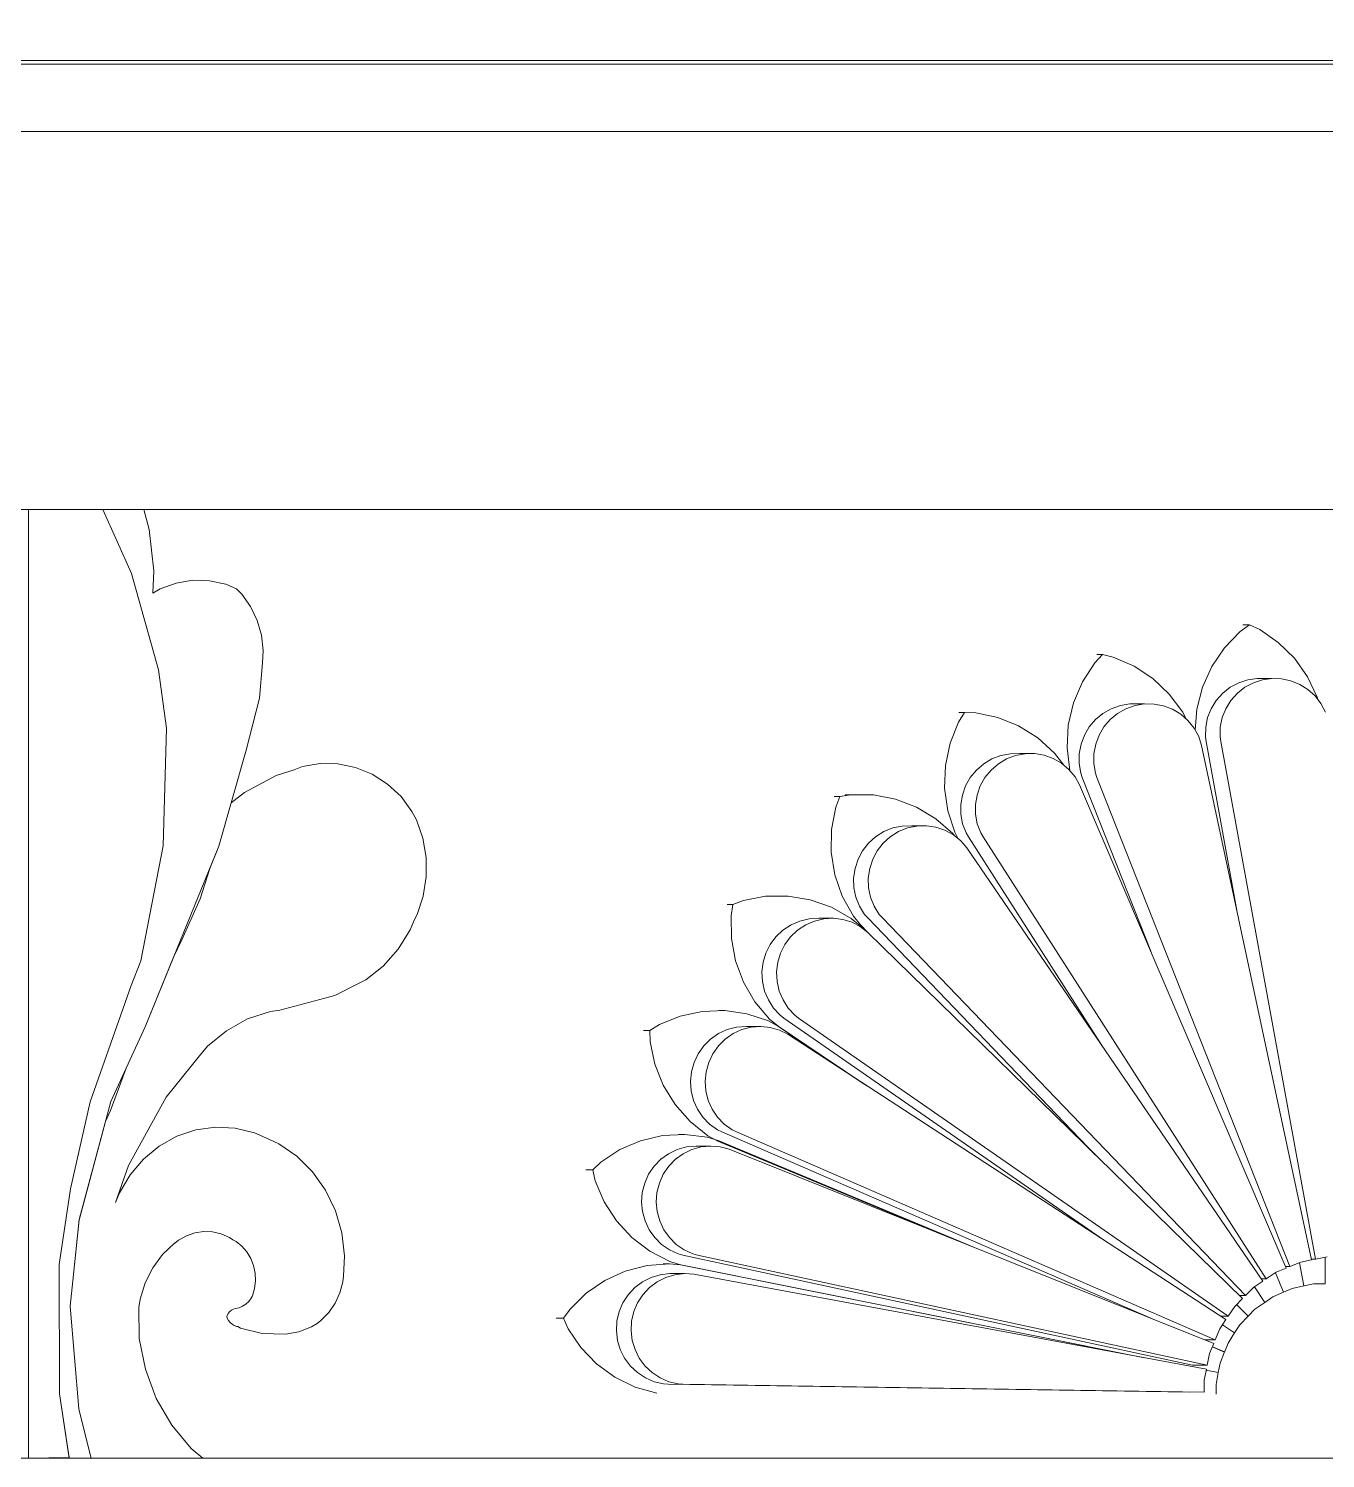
# Model space of a CAD drawing. Header units: millimetres. Extents: x 1177761 to 1329492, y 746793 to 827002.
# Drawn here: x 1194216 to 1194722, y 815005 to 815562 of the extents above; entities that cross this region are included whole.
import ezdxf

# ---------------------------------------------------------------- set-up
doc = ezdxf.new("R2010")
doc.units = ezdxf.units.MM
doc.layers.add('wall', color=5, linetype='Continuous', lineweight=30)

msp = doc.modelspace()

# ---------------------------------------------------------------- hatches: boundary and pattern name
at = {"layer": 'wall', "lineweight": 20, "ltscale": 2}
h = msp.add_hatch(dxfattribs=at)
h.set_pattern_fill('AR18', color=251, scale=20, style=0)
h.set_pattern_definition([(0, (-270908.16, 1431884.34), (100, 64), [192.5, -7.5]), (0, (-271008.16, 1431891.84), (100, 64), [192.5, -7.5]), (90, (-270908.16, 1431884.34), (-100, 64), [-71.5, 56.5]), (90, (-270915.66, 1431884.34), (-100, 64), [-71.5, 56.5])])
h.paths.add_polyline_path([(1192376.57, 815974.83), (1192362.97, 815974.83), (1192257.33, 815974.83), (1192159.73, 815974.83), (1192070.58, 815974.83), (1191990.25, 815974.83), (1191575.96, 815974.83), (1191575.96, 815874.83), (1191438.46, 815874.83), (1191438.46, 815824.83), (1191475.96, 815824.83), (1191475.96, 815574.83), (1191438.46, 815574.83), (1191438.46, 815524.83), (1191575.96, 815524.83), (1191575.96, 815239.83), (1191438.68, 815239.83), (1191438.68, 815199.85), (1192376.57, 815199.85)])
edge = h.paths.add_edge_path(flags=16)
edge.add_arc((1194215.61, 818089.03), 1839.04, 167.89044, 180, ccw=False)
edge.add_line((1192417.49, 818474.83), (1192309.71, 818474.83))
edge.add_line((1192309.71, 818474.83), (1192204.18, 818474.83))
edge.add_line((1192204.18, 818474.83), (1192106.75, 818474.83))
edge.add_line((1192106.75, 818474.83), (1192017.82, 818474.83))
edge.add_line((1192017.82, 818474.83), (1191937.73, 818474.83))
edge.add_line((1191937.73, 818474.83), (1191866.83, 818474.83))
edge.add_line((1191866.83, 818474.83), (1191805.38, 818474.83))
edge.add_line((1191805.38, 818474.83), (1191753.64, 818474.83))
edge.add_line((1191753.64, 818474.83), (1191711.81, 818474.83))
edge.add_line((1191711.81, 818474.83), (1191703.85, 818474.83))
edge.add_line((1191703.85, 818474.83), (1191325.96, 818474.83))
edge.add_line((1191325.96, 818474.83), (1191325.96, 818424.83))
edge.add_line((1191325.96, 818424.83), (1191575.96, 818424.83))
edge.add_line((1191575.96, 818424.83), (1191575.96, 818274.83))
edge.add_line((1191575.96, 818274.83), (1191438.46, 818274.83))
edge.add_line((1191438.46, 818274.83), (1191438.46, 818224.83))
edge.add_line((1191438.46, 818224.83), (1191475.96, 818224.83))
edge.add_line((1191475.96, 818224.83), (1191475.96, 817974.83))
edge.add_line((1191475.96, 817974.83), (1191438.46, 817974.83))
edge.add_line((1191438.46, 817974.83), (1191438.46, 817924.83))
edge.add_line((1191438.46, 817924.83), (1191575.96, 817924.83))
edge.add_line((1191575.96, 817924.83), (1191575.96, 817674.83))
edge.add_line((1191575.96, 817674.83), (1191438.46, 817674.83))
edge.add_line((1191438.46, 817674.83), (1191438.46, 817624.83))
edge.add_line((1191438.46, 817624.83), (1191475.96, 817624.83))
edge.add_line((1191475.96, 817624.83), (1191475.96, 817374.83))
edge.add_line((1191475.96, 817374.83), (1191438.46, 817374.83))
edge.add_line((1191438.46, 817374.83), (1191438.46, 817324.83))
edge.add_line((1191438.46, 817324.83), (1191575.96, 817324.83))
edge.add_line((1191575.96, 817324.83), (1191575.96, 817074.83))
edge.add_line((1191575.96, 817074.83), (1191438.46, 817074.83))
edge.add_line((1191438.46, 817074.83), (1191438.46, 817024.83))
edge.add_line((1191438.46, 817024.83), (1191475.96, 817024.83))
edge.add_line((1191475.96, 817024.83), (1191475.96, 816774.83))
edge.add_line((1191475.96, 816774.83), (1191438.46, 816774.83))
edge.add_line((1191438.46, 816774.83), (1191438.46, 816724.83))
edge.add_line((1191438.46, 816724.83), (1191575.96, 816724.83))
edge.add_line((1191575.96, 816724.83), (1191575.96, 816474.83))
edge.add_line((1191575.96, 816474.83), (1191438.46, 816474.83))
edge.add_line((1191438.46, 816474.83), (1191438.46, 816424.83))
edge.add_line((1191438.46, 816424.83), (1191475.96, 816424.83))
edge.add_line((1191475.96, 816424.83), (1191475.96, 816374.83))
edge.add_line((1191475.96, 816374.83), (1191990.25, 816374.83))
edge.add_line((1191990.25, 816374.83), (1192070.58, 816374.83))
edge.add_line((1192070.58, 816374.83), (1192159.73, 816374.83))
edge.add_line((1192159.73, 816374.83), (1192257.33, 816374.83))
edge.add_line((1192257.33, 816374.83), (1192362.97, 816374.83))
edge.add_line((1192362.97, 816374.83), (1192376.57, 816374.83))
edge.add_line((1192376.57, 816374.83), (1192376.57, 818089.03))
h.paths.add_polyline_path([(1196956.16, 815824.83), (1196993.66, 815824.83), (1196993.66, 815874.83), (1196856.16, 815874.83), (1196856.16, 815974.83), (1196530.13, 815974.83), (1196461.36, 815974.83), (1196383.36, 815974.83), (1196296.46, 815974.83), (1196201, 815974.83), (1196097.4, 815974.83), (1196054.65, 815974.83), (1196054.65, 815199.85), (1196500.07, 815199.85), (1196488.05, 815275.86), (1196489.62, 815275.86), (1196856.16, 815446.25), (1196856.16, 815524.83), (1196993.66, 815524.83), (1196993.66, 815574.83), (1196956.16, 815574.83)])
h.paths.add_polyline_path([(1196054.65, 815974.83), (1195986.06, 815974.83), (1195867.45, 815974.83), (1195742.05, 815974.83), (1195610.38, 815974.83), (1195472.99, 815974.83), (1195401.71, 815974.83), (1195378.18, 815974.83), (1195378.18, 816174.83), (1195299.44, 816174.83), (1195299.44, 816124.83), (1195332.95, 816124.83), (1195332.95, 815874.83), (1195299.44, 815874.83), (1195299.44, 815824.83), (1195400.12, 815824.83), (1195400.12, 815574.83), (1195420.39, 815574.83), (1195469.18, 815574.83), (1195517.52, 815574.83), (1195565.39, 815574.83), (1195565.39, 815548.51), (1195550.46, 815548.51), (1195550.46, 815522.2), (1195536.94, 815518.43), (1195524.34, 815507.39), (1195513.48, 815489.77), (1195505.2, 815466.93), (1195499.98, 815440.28), (1195498.2, 815411.67), (1195498.2, 815374.83), (1195221.72, 815374.83), (1195221.72, 815199.85), (1196054.65, 815199.85)])
h.paths.add_polyline_path([(1193032.22, 815824.83), (1193132.9, 815824.83), (1193132.9, 815874.83), (1193099.39, 815874.83), (1193099.39, 816124.83), (1193132.9, 816124.83), (1193132.9, 816174.83), (1193054.21, 816174.83), (1193054.21, 815974.83), (1193030.68, 815974.83), (1192995.69, 815974.83), (1192856.91, 815974.83), (1192723.71, 815974.83), (1192596.64, 815974.83), (1192476.23, 815974.83), (1192376.57, 815974.83), (1192376.57, 815799.83), (1192379.04, 815799.83), (1192379.04, 815574.83), (1192376.57, 815574.83), (1192376.57, 815199.85), (1193210.59, 815199.85), (1193210.59, 815374.83), (1192933.93, 815374.83), (1192933.93, 815411.67), (1192932.15, 815440.28), (1192926.93, 815466.93), (1192918.62, 815489.82), (1192907.8, 815507.39), (1192895.2, 815518.43), (1192881.67, 815522.2), (1192881.69, 815522.2), (1192881.69, 815548.51), (1192866.76, 815548.51), (1192866.76, 815574.83), (1192914.63, 815574.83), (1192962.96, 815574.83), (1193011.75, 815574.83), (1193032.22, 815574.83)])
h.paths.add_polyline_path([(1191666.2, 815974.83), (1192314.31, 815974.83)], flags=16)
h.paths.add_polyline_path([(1191680.32, 818182.31), (1192334, 818182.31), (1192334, 818433.35), (1191680.32, 818433.35)], flags=0)
h.paths.add_polyline_path([(1191665.93, 816615.39), (1192333.38, 816615.39), (1192333.38, 816862.73), (1191665.93, 816862.73)], flags=0)
h.paths.add_polyline_path([(1191476.4, 816374.83), (1193032.22, 816374.83), (1193032.22, 816424.83), (1193132.9, 816424.83), (1193132.9, 816474.83), (1193099.39, 816474.83), (1193099.39, 816724.83), (1193132.9, 816724.83), (1193132.9, 816774.83), (1193032.22, 816774.83), (1193032.22, 817024.83), (1193132.9, 817024.83), (1193132.9, 817074.83), (1193099.39, 817074.83), (1193099.39, 817324.83), (1193132.9, 817324.83), (1193132.9, 817374.83), (1193032.22, 817374.83), (1193032.22, 817624.83), (1193132.9, 817624.83), (1193132.9, 817674.83), (1193099.39, 817674.83), (1193099.39, 817924.83), (1193132.9, 817924.83), (1193132.9, 817974.83), (1193032.22, 817974.83), (1193032.22, 818224.83), (1193132.9, 818224.83), (1193132.9, 818274.83), (1193099.39, 818274.83), (1193099.39, 818424.83), (1193166.56, 818424.83), (1193180.88, 818424.83), (1193180.88, 818449.83), (1193263.34, 818449.83), (1193429.87, 818449.83), (1193600.41, 818449.83), (1193774.09, 818449.83), (1193950.02, 818449.83), (1194127.3, 818449.83), (1194293.03, 818449.83), (1194305.04, 818449.83), (1194482.33, 818449.83), (1194658.26, 818449.83), (1194831.93, 818449.83), (1195002.47, 818449.83), (1195169.01, 818449.83), (1195251.46, 818449.83), (1195251.46, 818424.83), (1195265.78, 818424.83), (1195332.95, 818424.83), (1195332.95, 818274.83), (1195299.44, 818274.83), (1195299.44, 818224.83), (1195400.12, 818224.83), (1195400.12, 817974.83), (1195299.44, 817974.83), (1195299.44, 817924.83), (1195332.95, 817924.83), (1195332.95, 817674.83), (1195299.44, 817674.83), (1195299.44, 817624.83), (1195400.12, 817624.83), (1195400.12, 817374.83), (1195299.44, 817374.83), (1195299.44, 817324.83), (1195332.95, 817324.83), (1195332.95, 817074.83), (1195299.44, 817074.83), (1195299.44, 817024.83), (1195400.12, 817024.83), (1195400.12, 816774.83), (1195299.44, 816774.83), (1195299.44, 816724.83), (1195332.95, 816724.83), (1195332.95, 816474.83), (1195299.44, 816474.83), (1195299.44, 816424.83), (1195400.12, 816424.83), (1195400.12, 816374.83), (1195472.99, 816374.83), (1195610.38, 816374.83), (1195742.05, 816374.83), (1195867.45, 816374.83), (1195986.06, 816374.83), (1196097.4, 816374.83), (1196201, 816374.83), (1196296.46, 816374.83), (1196383.36, 816374.83), (1196461.36, 816374.83), (1196530.13, 816374.83), (1196956.16, 816374.83), (1196956.16, 816424.83), (1196993.66, 816424.83), (1196993.66, 816474.83), (1196856.16, 816474.83), (1196856.16, 816724.83), (1196993.66, 816724.83), (1196993.66, 816774.83), (1196956.16, 816774.83), (1196956.16, 817024.83), (1196993.66, 817024.83), (1196993.66, 817074.83), (1196856.16, 817074.83), (1196856.16, 817324.83), (1196993.66, 817324.83), (1196993.66, 817374.83), (1196956.16, 817374.83), (1196956.16, 817624.83), (1196993.66, 817624.83), (1196993.66, 817674.83), (1196856.16, 817674.83), (1196856.16, 817924.83), (1196993.66, 817924.83), (1196993.66, 817974.83), (1196956.16, 817974.83), (1196956.16, 818224.83), (1196993.66, 818224.83), (1196993.66, 818274.83), (1196856.16, 818274.83), (1196856.16, 818424.83), (1197106.16, 818424.83), (1197106.16, 818474.83), (1195146.63, 818474.83), (1194992.77, 818474.83), (1194835.78, 818474.83), (1194676.3, 818474.83), (1194514.97, 818474.83), (1194352.43, 818474.83), (1194189.35, 818474.83), (1194026.37, 818474.83), (1193864.16, 818474.83), (1193703.36, 818474.83), (1193544.63, 818474.83), (1193388.61, 818474.83), (1193235.91, 818474.83), (1193087.17, 818474.83), (1192942.97, 818474.83), (1192803.89, 818474.83), (1192670.51, 818474.83), (1192543.34, 818474.83), (1192422.91, 818474.83), (1192309.71, 818474.83), (1192204.18, 818474.83), (1192106.75, 818474.83), (1192017.82, 818474.83), (1191937.73, 818474.83), (1191866.83, 818474.83), (1191805.38, 818474.83), (1191753.64, 818474.83), (1191711.81, 818474.83), (1191703.85, 818474.83), (1191325.96, 818474.83), (1191325.96, 818424.83), (1191575.96, 818424.83), (1191575.96, 818274.83), (1191438.46, 818274.83), (1191438.46, 818224.83), (1191475.96, 818224.83), (1191475.96, 817974.83), (1191438.46, 817974.83), (1191438.46, 817924.83), (1191575.96, 817924.83), (1191575.96, 817674.83), (1191438.46, 817674.83), (1191438.46, 817624.83), (1191475.96, 817624.83), (1191475.96, 817374.83), (1191438.46, 817374.83), (1191438.46, 817324.83), (1191575.96, 817324.83), (1191575.96, 817074.83), (1191438.46, 817074.83), (1191438.46, 817024.83), (1191475.96, 817024.83), (1191475.96, 816774.83), (1191438.46, 816774.83), (1191438.46, 816724.83), (1191575.96, 816724.83), (1191575.96, 816474.83), (1191438.46, 816474.83), (1191438.46, 816424.83), (1191475.96, 816424.83), (1191475.96, 816174.83)])

# ---------------------------------------------------------------- linework, layer by layer
at = {"layer": 'wall', "color": 250, "lineweight": 20, "ltscale": 50}
for p, q in [((1194077.27, 815549.83), (1194246.2, 815549.83)), ((1194216.06, 815548.51), (1194162.01, 815548.51)), ((1194270.11, 815548.51), (1194216.06, 815548.51)), ((1194246.2, 815549.83), (1194415.02, 815549.83)), ((1194324.14, 815548.51), (1194270.11, 815548.51)), ((1194378.14, 815548.51), (1194324.14, 815548.51)), ((1194432.07, 815548.51), (1194378.14, 815548.51)), ((1194415.02, 815549.83), (1194583.15, 815549.83)), ((1194485.93, 815548.51), (1194432.07, 815548.51)), ((1194539.69, 815548.51), (1194485.93, 815548.51)), ((1194593.34, 815548.51), (1194539.69, 815548.51)), ((1194583.15, 815549.83), (1194749.98, 815549.83)), ((1194646.85, 815548.51), (1194593.34, 815548.51)), ((1194700.2, 815548.51), (1194646.85, 815548.51)), ((1194753.39, 815548.51), (1194700.2, 815548.51)), ((1195550.45, 815522.2), (1192881.67, 815522.2)), ((1194216.06, 815522.2), (1194162.61, 815522.2)), ((1194269.51, 815522.2), (1194216.06, 815522.2)), ((1194322.95, 815522.2), (1194269.51, 815522.2)), ((1194376.35, 815522.2), (1194322.95, 815522.2)), ((1194429.68, 815522.2), (1194376.35, 815522.2)), ((1194482.95, 815522.2), (1194429.68, 815522.2)), ((1194536.11, 815522.2), (1194482.95, 815522.2)), ((1194589.16, 815522.2), (1194536.11, 815522.2)), ((1194642.08, 815522.2), (1194589.16, 815522.2)), ((1194694.85, 815522.2), (1194642.08, 815522.2)), ((1194747.44, 815522.2), (1194694.85, 815522.2)), ((1195498.2, 815374.83), (1192933.93, 815374.83)), ((1194688.41, 815327.23), (1194691.98, 815329.81)), ((1194689.43, 815329.81), (1194691.98, 815329.81)), ((1194691.98, 815329.81), (1194695.97, 815327.98)), ((1194682.26, 815320.9), (1194688.41, 815327.23)), ((1194695.97, 815327.98), (1194703.21, 815322.99)), ((1194703.21, 815322.99), (1194709.48, 815316.8)), ((1194631.63, 815314.99), (1194634.63, 815318.22)), ((1194632.44, 815318.22), (1194634.63, 815318.22)), ((1194634.63, 815318.22), (1194638.9, 815317.21)), ((1194638.9, 815317.21), (1194646.96, 815313.74)), ((1194677.29, 815313.58), (1194682.26, 815320.9)), ((1194626.82, 815307.56), (1194631.63, 815314.99)), ((1194646.96, 815313.74), (1194654.31, 815308.9)), ((1194673.65, 815305.5), (1194677.29, 815313.58)), ((1194709.48, 815316.8), (1194714.59, 815309.61)), ((1194623.36, 815299.4), (1194626.82, 815307.56)), ((1194654.31, 815308.9), (1194660.71, 815302.85)), ((1194684.48, 815305.48), (1194687.77, 815307.26)), ((1194687.77, 815307.26), (1194691.33, 815308.43)), ((1194690.19, 815305.48), (1194693.49, 815307.26)), ((1194691.33, 815308.43), (1194695.02, 815308.96)), ((1194693.49, 815307.26), (1194697.04, 815308.43)), ((1194695.02, 815308.96), (1194700.74, 815308.96)), ((1194697.04, 815308.43), (1194700.74, 815308.96)), ((1194700.74, 815308.96), (1194704.48, 815308.83)), ((1194704.48, 815308.83), (1194708.13, 815308.05)), ((1194708.13, 815308.05), (1194711.6, 815306.64)), ((1194711.6, 815306.64), (1194714.77, 815304.65)), ((1194714.59, 815309.61), (1194718.38, 815301.63)), ((1194660.71, 815302.85), (1194665.97, 815295.77)), ((1194671.46, 815296.9), (1194673.65, 815305.5)), ((1194679.04, 815300.35), (1194681.54, 815303.16)), ((1194681.54, 815303.16), (1194684.48, 815305.48)), ((1194684.76, 815300.35), (1194687.25, 815303.16)), ((1194687.25, 815303.16), (1194690.19, 815305.48)), ((1194714.77, 815304.65), (1194717.55, 815302.13)), ((1194717.55, 815302.13), (1194719.85, 815299.16)), ((1194718.38, 815301.63), (1194718.63, 815300.74)), ((1194578.57, 815291.94), (1194580.89, 815295.7)), ((1194578.69, 815295.7), (1194580.89, 815295.7)), ((1194580.89, 815295.7), (1194585.27, 815295.55)), ((1194585.27, 815295.55), (1194593.85, 815293.72)), ((1194621.35, 815290.76), (1194623.36, 815299.4)), ((1194631.97, 815292.88), (1194634.86, 815295.27)), ((1194634.86, 815295.27), (1194638.12, 815297.12)), ((1194637.69, 815292.88), (1194640.58, 815295.27)), ((1194638.12, 815297.12), (1194641.65, 815298.37)), ((1194640.58, 815295.27), (1194643.84, 815297.12)), ((1194641.65, 815298.37), (1194645.33, 815298.98)), ((1194643.84, 815297.12), (1194647.36, 815298.37)), ((1194645.33, 815298.98), (1194651.05, 815298.98)), ((1194647.36, 815298.37), (1194651.05, 815298.98)), ((1194651.05, 815298.98), (1194654.79, 815298.93)), ((1194654.79, 815298.93), (1194658.46, 815298.23)), ((1194658.46, 815298.23), (1194661.95, 815296.9)), ((1194661.95, 815296.9), (1194665.17, 815294.98)), ((1194665.17, 815294.98), (1194668, 815292.52)), ((1194665.97, 815295.77), (1194667.3, 815293.12)), ((1194670.83, 815288.77), (1194671.46, 815296.9)), ((1194675.67, 815293.65), (1194677.06, 815297.15)), ((1194677.06, 815297.15), (1194679.04, 815300.35)), ((1194681.39, 815293.65), (1194682.78, 815297.15)), ((1194682.78, 815297.15), (1194684.76, 815300.35)), ((1194719.85, 815299.16), (1194721.61, 815295.83)), ((1194575.27, 815283.71), (1194578.57, 815291.94)), ((1194593.85, 815293.72), (1194601.98, 815290.42)), ((1194601.98, 815290.42), (1194609.42, 815285.74)), ((1194620.86, 815281.9), (1194621.35, 815290.76)), ((1194627.63, 815286.77), (1194629.54, 815290.02)), ((1194629.54, 815290.02), (1194631.97, 815292.88)), ((1194633.35, 815286.77), (1194635.26, 815290.02)), ((1194635.26, 815290.02), (1194637.69, 815292.88)), ((1194668, 815292.52), (1194670.37, 815289.6)), ((1194670.37, 815289.6), (1194672.2, 815286.31)), ((1194674.77, 815286.18), (1194674.9, 815289.96)), ((1194674.9, 815289.96), (1194675.67, 815293.65)), ((1194680.49, 815286.18), (1194680.61, 815289.96)), ((1194680.61, 815289.96), (1194681.39, 815293.65)), ((1194573.44, 815275.03), (1194575.27, 815283.71)), ((1194609.42, 815285.74), (1194615.94, 815279.82)), ((1194626.31, 815283.25), (1194627.63, 815286.77)), ((1194632.03, 815283.25), (1194633.35, 815286.77)), ((1194672.2, 815286.31), (1194673.33, 815282.82)), ((1194675.03, 815284.32), (1194674.77, 815286.18)), ((1194687.2, 815217.87), (1194675.03, 815284.32)), ((1194680.75, 815284.32), (1194680.49, 815286.18)), ((1194717.68, 815082.55), (1194680.75, 815284.32)), ((1194591.59, 815277.6), (1194595.08, 815278.92)), ((1194595.08, 815278.92), (1194598.76, 815279.61)), ((1194597.3, 815277.6), (1194600.8, 815278.92)), ((1194598.76, 815279.61), (1194602.49, 815279.64)), ((1194600.8, 815278.92), (1194604.48, 815279.61)), ((1194602.49, 815279.64), (1194608.21, 815279.64)), ((1194604.48, 815279.61), (1194608.21, 815279.64)), ((1194608.21, 815279.64), (1194611.9, 815279.02)), ((1194611.9, 815279.02), (1194615.42, 815277.76)), ((1194615.94, 815279.82), (1194619.56, 815275.17)), ((1194621.9, 815273.1), (1194620.86, 815281.9)), ((1194625.58, 815275.77), (1194625.62, 815279.54)), ((1194625.62, 815279.54), (1194626.31, 815283.25)), ((1194631.29, 815275.77), (1194631.34, 815279.54)), ((1194631.34, 815279.54), (1194632.03, 815283.25)), ((1194673.33, 815282.82), (1194716.15, 815082.25)), ((1194573.13, 815266.17), (1194573.44, 815275.03)), ((1194583.15, 815270.32), (1194585.53, 815273.23)), ((1194585.53, 815273.23), (1194588.37, 815275.68)), ((1194588.37, 815275.68), (1194591.59, 815277.6)), ((1194588.87, 815270.32), (1194591.24, 815273.23)), ((1194591.24, 815273.23), (1194594.08, 815275.68)), ((1194594.08, 815275.68), (1194597.3, 815277.6)), ((1194615.42, 815277.76), (1194618.67, 815275.9)), ((1194618.67, 815275.9), (1194621.55, 815273.5)), ((1194621.55, 815273.5), (1194623.98, 815270.64)), ((1194626.18, 815272.04), (1194625.58, 815275.77)), ((1194631.9, 815272.04), (1194631.29, 815275.77)), ((1194580.06, 815263.48), (1194581.31, 815267.04)), ((1194581.31, 815267.04), (1194583.15, 815270.32)), ((1194585.78, 815263.48), (1194587.03, 815267.04)), ((1194587.03, 815267.04), (1194588.87, 815270.32)), ((1194623.98, 815270.64), (1194625.76, 815267.44)), ((1194625.76, 815267.44), (1194706.31, 815079.06)), ((1194626.8, 815270.26), (1194626.18, 815272.04)), ((1194653.5, 815202.56), (1194626.8, 815270.26)), ((1194632.52, 815270.26), (1194631.9, 815272.04)), ((1194707.7, 815079.65), (1194632.52, 815270.26)), ((1194530.06, 815262.89), (1194532.26, 815262.89)), ((1194530.71, 815258.75), (1194532.26, 815262.89)), ((1194532.26, 815262.89), (1194536.59, 815263.6)), ((1194534.39, 815263.6), (1194536.59, 815263.6)), ((1194536.59, 815263.6), (1194545.36, 815263.5)), ((1194545.36, 815263.5), (1194553.97, 815261.86)), ((1194553.97, 815261.86), (1194562.17, 815258.73)), ((1194574.35, 815257.38), (1194573.13, 815266.17)), ((1194579.45, 815259.76), (1194580.06, 815263.48)), ((1194585.16, 815259.76), (1194585.78, 815263.48)), ((1194529.07, 815250.03), (1194530.71, 815258.75)), ((1194562.17, 815258.73), (1194569.71, 815254.22)), ((1194577.07, 815248.94), (1194574.35, 815257.38)), ((1194579.48, 815255.99), (1194579.45, 815259.76)), ((1194580.16, 815252.28), (1194579.48, 815255.99)), ((1194585.2, 815255.99), (1194585.16, 815259.76)), ((1194585.88, 815252.28), (1194585.2, 815255.99)), ((1194549.43, 815249.23), (1194552.9, 815250.63)), ((1194552.9, 815250.63), (1194556.55, 815251.39)), ((1194555.14, 815249.23), (1194558.61, 815250.63)), ((1194556.55, 815251.39), (1194560.29, 815251.51)), ((1194558.61, 815250.63), (1194562.27, 815251.39)), ((1194560.29, 815251.51), (1194566.01, 815251.51)), ((1194562.27, 815251.39), (1194566.01, 815251.51)), ((1194566.01, 815251.51), (1194569.7, 815250.97)), ((1194569.7, 815250.97), (1194573.25, 815249.79)), ((1194569.71, 815254.22), (1194576.36, 815248.45)), ((1194581.47, 815248.75), (1194580.16, 815252.28)), ((1194587.19, 815248.75), (1194585.88, 815252.28)), ((1194528.95, 815241.15), (1194529.07, 815250.03)), ((1194541.15, 815241.77), (1194543.46, 815244.73)), ((1194543.46, 815244.73), (1194546.25, 815247.24)), ((1194546.25, 815247.24), (1194549.43, 815249.23)), ((1194546.87, 815241.77), (1194549.18, 815244.73)), ((1194549.18, 815244.73), (1194551.97, 815247.24)), ((1194551.97, 815247.24), (1194555.14, 815249.23)), ((1194573.25, 815249.79), (1194576.54, 815248)), ((1194576.36, 815248.45), (1194577.05, 815247.6)), ((1194576.54, 815248), (1194579.48, 815245.67)), ((1194578.3, 815246.61), (1194577.07, 815248.94)), ((1194579.48, 815245.67), (1194581.84, 815242.88)), ((1194582.42, 815247.12), (1194581.47, 815248.75)), ((1194634.99, 815165.07), (1194582.42, 815247.12)), ((1194588.14, 815247.12), (1194587.19, 815248.75)), ((1194698.52, 815074.86), (1194588.14, 815247.12)), ((1194530.36, 815232.39), (1194528.95, 815241.15)), ((1194539.38, 815238.44), (1194541.15, 815241.77)), ((1194545.1, 815238.44), (1194546.87, 815241.77)), ((1194581.84, 815242.88), (1194697.22, 815073.98)), ((1194537.67, 815231.13), (1194538.21, 815234.86)), ((1194538.21, 815234.86), (1194539.38, 815238.44)), ((1194543.39, 815231.13), (1194543.93, 815234.86)), ((1194543.93, 815234.86), (1194545.1, 815238.44)), ((1194533.25, 815224.02), (1194530.36, 815232.39)), ((1194537.79, 815227.36), (1194537.67, 815231.13)), ((1194543.51, 815227.36), (1194543.39, 815231.13)), ((1194490.64, 815220.8), (1194494.74, 815222.36)), ((1194494.74, 815222.36), (1194503.36, 815224)), ((1194503.36, 815224), (1194512.12, 815224.1)), ((1194509.92, 815224.1), (1194512.12, 815224.1)), ((1194512.12, 815224.1), (1194520.77, 815222.66)), ((1194520.77, 815222.66), (1194529.04, 815219.73)), ((1194537.55, 815216.27), (1194533.25, 815224.02)), ((1194538.55, 815223.66), (1194537.79, 815227.36)), ((1194539.93, 815220.16), (1194538.55, 815223.66)), ((1194544.27, 815223.66), (1194543.51, 815227.36)), ((1194545.65, 815220.16), (1194544.27, 815223.66)), ((1194488.43, 815220.8), (1194490.64, 815220.8)), ((1194489.92, 815216.43), (1194490.64, 815220.8)), ((1194529.04, 815219.73), (1194536.69, 815215.39)), ((1194541.9, 815216.95), (1194539.93, 815220.16)), ((1194543.14, 815215.54), (1194541.9, 815216.95)), ((1194547.62, 815216.95), (1194545.65, 815220.16)), ((1194548.86, 815215.54), (1194547.62, 815216.95)), ((1194490.01, 815207.56), (1194489.92, 815216.43)), ((1194510.13, 815210.81), (1194513.26, 815212.87)), ((1194513.26, 815212.87), (1194516.69, 815214.35)), ((1194515.84, 815210.81), (1194518.97, 815212.87)), ((1194516.69, 815214.35), (1194520.33, 815215.2)), ((1194518.97, 815212.87), (1194522.41, 815214.35)), ((1194520.33, 815215.2), (1194524.06, 815215.41)), ((1194522.41, 815214.35), (1194526.05, 815215.2)), ((1194524.06, 815215.41), (1194529.78, 815215.41)), ((1194526.05, 815215.2), (1194529.78, 815215.41)), ((1194529.78, 815215.41), (1194533.49, 815214.95)), ((1194533.49, 815214.95), (1194537.06, 815213.85)), ((1194536.69, 815215.39), (1194540.19, 815212.49)), ((1194537.06, 815213.85), (1194540.39, 815212.15)), ((1194540.33, 815212.83), (1194537.55, 815216.27)), ((1194540.19, 815212.49), (1194541.03, 815211.65)), ((1194543.23, 815209.9), (1194540.33, 815212.83)), ((1194540.39, 815212.15), (1194543.25, 815209.88)), ((1194632.01, 815123.1), (1194543.14, 815215.54)), ((1194690.39, 815068.32), (1194548.86, 815215.54)), ((1194491.62, 815198.84), (1194490.01, 815207.56)), ((1194505.15, 815205.22), (1194507.4, 815208.24)), ((1194507.4, 815208.24), (1194510.13, 815210.81)), ((1194510.87, 815205.22), (1194513.11, 815208.24)), ((1194513.11, 815208.24), (1194515.84, 815210.81)), ((1194543.25, 815209.88), (1194689.23, 815067.15)), ((1194502.37, 815198.25), (1194503.46, 815201.86)), ((1194503.46, 815201.86), (1194505.15, 815205.22)), ((1194508.09, 815198.25), (1194509.18, 815201.86)), ((1194509.18, 815201.86), (1194510.87, 815205.22)), ((1194494.7, 815190.53), (1194491.62, 815198.84)), ((1194501.92, 815194.5), (1194502.37, 815198.25)), ((1194502.12, 815190.74), (1194501.92, 815194.5)), ((1194507.64, 815194.5), (1194508.09, 815198.25)), ((1194507.84, 815190.74), (1194507.64, 815194.5)), ((1194499.17, 815182.89), (1194494.7, 815190.53)), ((1194502.97, 815187.06), (1194502.12, 815190.74)), ((1194508.68, 815187.06), (1194507.84, 815190.74)), ((1194504.43, 815183.59), (1194502.97, 815187.06)), ((1194506.47, 815180.43), (1194504.43, 815183.59)), ((1194510.15, 815183.59), (1194508.68, 815187.06)), ((1194512.19, 815180.43), (1194510.15, 815183.59)), ((1194470.07, 815177.3), (1194478.64, 815179.12)), ((1194478.64, 815179.12), (1194487.41, 815179.42)), ((1194485.2, 815179.42), (1194487.41, 815179.42)), ((1194487.41, 815179.42), (1194496.08, 815178.17)), ((1194496.08, 815178.17), (1194504.42, 815175.42)), ((1194504.89, 815176.14), (1194499.17, 815182.89)), ((1194509.02, 815177.67), (1194506.47, 815180.43)), ((1194514.74, 815177.67), (1194512.19, 815180.43)), ((1194458.21, 815171.66), (1194461.93, 815174)), ((1194461.93, 815174), (1194470.07, 815177.3)), ((1194488.41, 815172.01), (1194492.03, 815172.95)), ((1194492.03, 815172.95), (1194495.76, 815173.23)), ((1194494.13, 815172.01), (1194497.75, 815172.95)), ((1194495.76, 815173.23), (1194501.48, 815173.23)), ((1194497.75, 815172.95), (1194501.48, 815173.23)), ((1194501.48, 815173.23), (1194505.19, 815172.86)), ((1194504.42, 815175.42), (1194508.41, 815173.26)), ((1194508.28, 815173.32), (1194504.89, 815176.14)), ((1194505.19, 815172.86), (1194508.79, 815171.84)), ((1194541.82, 815150.77), (1194508.28, 815173.32)), ((1194508.41, 815173.26), (1194542.82, 815150.12)), ((1194510.52, 815176.54), (1194509.02, 815177.67)), ((1194635.04, 815090.04), (1194510.52, 815176.54)), ((1194516.23, 815176.54), (1194514.74, 815177.67)), ((1194683.64, 815060.25), (1194516.23, 815176.54)), ((1194455.75, 815171.66), (1194458.21, 815171.66)), ((1194458.35, 815167.23), (1194458.21, 815171.66)), ((1194460.15, 815158.55), (1194458.35, 815167.23)), ((1194479.25, 815165.7), (1194481.92, 815168.33)), ((1194481.92, 815168.33), (1194485.01, 815170.46)), ((1194484.97, 815165.7), (1194487.64, 815168.33)), ((1194485.01, 815170.46), (1194488.41, 815172.01)), ((1194487.64, 815168.33), (1194490.73, 815170.46)), ((1194490.73, 815170.46), (1194494.13, 815172.01)), ((1194508.79, 815171.84), (1194512.03, 815170.18)), ((1194512.03, 815170.18), (1194682.77, 815058.93)), ((1194475.45, 815159.23), (1194477.07, 815162.63)), ((1194477.07, 815162.63), (1194479.25, 815165.7)), ((1194481.17, 815159.23), (1194482.79, 815162.63)), ((1194482.79, 815162.63), (1194484.97, 815165.7)), ((1194463.41, 815150.31), (1194460.15, 815158.55)), ((1194474.07, 815151.85), (1194474.44, 815155.6)), ((1194474.44, 815155.6), (1194475.45, 815159.23)), ((1194479.79, 815151.85), (1194480.16, 815155.6)), ((1194480.16, 815155.6), (1194481.17, 815159.23)), ((1194468.04, 815142.76), (1194463.41, 815150.31)), ((1194474.35, 815148.09), (1194474.07, 815151.85)), ((1194480.07, 815148.09), (1194479.79, 815151.85)), ((1194475.28, 815144.43), (1194474.35, 815148.09)), ((1194476.82, 815140.99), (1194475.28, 815144.43)), ((1194480.99, 815144.43), (1194480.07, 815148.09)), ((1194482.53, 815140.99), (1194480.99, 815144.43)), ((1194473.9, 815136.15), (1194468.04, 815142.76)), ((1194478.92, 815137.88), (1194476.82, 815140.99)), ((1194484.64, 815137.88), (1194482.53, 815140.99)), ((1194480.81, 815130.66), (1194473.9, 815136.15)), ((1194481.53, 815135.18), (1194478.92, 815137.88)), ((1194484.57, 815132.98), (1194481.53, 815135.18)), ((1194487.25, 815135.18), (1194484.64, 815137.88)), ((1194490.28, 815132.98), (1194487.25, 815135.18)), ((1194446.53, 815125.22), (1194454.59, 815128.69)), ((1194454.59, 815128.69), (1194463.13, 815130.69)), ((1194463.13, 815130.69), (1194471.88, 815131.17)), ((1194469.56, 815131.17), (1194471.88, 815131.17)), ((1194471.88, 815131.17), (1194480.58, 815130.1)), ((1194480.58, 815130.1), (1194484.92, 815128.77)), ((1194484.68, 815128.56), (1194480.81, 815130.66)), ((1194486.25, 815132.16), (1194484.57, 815132.98)), ((1194575.55, 815090.72), (1194484.68, 815128.56)), ((1194484.92, 815128.77), (1194586.39, 815086.38)), ((1194653.58, 815059.46), (1194486.25, 815132.16)), ((1194491.97, 815132.16), (1194490.28, 815132.98)), ((1194678.62, 815051.06), (1194491.97, 815132.16)), ((1194439.18, 815120.39), (1194446.53, 815125.22)), ((1194462.5, 815121.44), (1194465.54, 815123.63)), ((1194465.54, 815123.63), (1194468.91, 815125.25)), ((1194468.22, 815121.44), (1194471.26, 815123.63)), ((1194468.91, 815125.25), (1194472.51, 815126.26)), ((1194471.26, 815123.63), (1194474.63, 815125.25)), ((1194472.51, 815126.26), (1194476.23, 815126.62)), ((1194474.63, 815125.25), (1194478.23, 815126.26)), ((1194476.23, 815126.62), (1194481.95, 815126.62)), ((1194478.23, 815126.26), (1194481.95, 815126.62)), ((1194481.95, 815126.62), (1194485.67, 815126.33)), ((1194485.67, 815126.33), (1194489.17, 815125.34)), ((1194489.17, 815125.34), (1194678.04, 815049.65)), ((1194433.29, 815117.36), (1194435.98, 815117.36)), ((1194435.98, 815117.36), (1194439.18, 815120.39)), ((1194436.97, 815113.05), (1194435.98, 815117.36)), ((1194457.76, 815115.64), (1194459.88, 815118.75)), ((1194459.88, 815118.75), (1194462.5, 815121.44)), ((1194463.48, 815115.64), (1194465.6, 815118.75)), ((1194465.6, 815118.75), (1194468.22, 815121.44)), ((1194440.4, 815104.88), (1194436.97, 815113.05)), ((1194455.28, 815108.55), (1194456.21, 815112.2)), ((1194456.21, 815112.2), (1194457.76, 815115.64)), ((1194461, 815108.55), (1194461.93, 815112.2)), ((1194461.93, 815112.2), (1194463.48, 815115.64)), ((1194454.99, 815104.79), (1194455.28, 815108.55)), ((1194460.7, 815104.79), (1194461, 815108.55)), ((1194445.18, 815097.43), (1194440.4, 815104.88)), ((1194455.35, 815101.03), (1194454.99, 815104.79)), ((1194456.34, 815097.4), (1194455.35, 815101.03)), ((1194461.06, 815101.03), (1194460.7, 815104.79)), ((1194462.06, 815097.4), (1194461.06, 815101.03)), ((1194451.18, 815090.94), (1194445.18, 815097.43)), ((1194457.95, 815093.99), (1194456.34, 815097.4)), ((1194463.67, 815093.99), (1194462.06, 815097.4)), ((1194458.19, 815085.6), (1194451.18, 815090.94)), ((1194460.12, 815090.92), (1194457.95, 815093.99)), ((1194462.79, 815088.28), (1194460.12, 815090.92)), ((1194465.84, 815090.92), (1194463.67, 815093.99)), ((1194468.51, 815088.28), (1194465.84, 815090.92)), ((1194466.02, 815081.57), (1194458.19, 815085.6)), ((1194465.87, 815086.14), (1194462.79, 815088.28)), ((1194469.27, 815084.58), (1194465.87, 815086.14)), ((1194471.59, 815086.14), (1194468.51, 815088.28)), ((1194471.08, 815084.11), (1194469.27, 815084.58)), ((1194669.76, 815041.12), (1194471.08, 815084.11)), ((1194474.99, 815084.58), (1194471.59, 815086.14)), ((1194476.79, 815084.11), (1194474.99, 815084.58)), ((1194675.48, 815041.12), (1194476.79, 815084.11)), ((1194722.24, 815083.41), (1194717.68, 815082.55)), ((1194721.51, 815083.27), (1194721.53, 815072.93)), ((1194440.64, 815074.21), (1194448.63, 815077.86)), ((1194448.63, 815077.86), (1194457.12, 815080.05)), ((1194457.12, 815080.05), (1194465.86, 815080.72)), ((1194463.48, 815080.72), (1194465.86, 815080.72)), ((1194465.86, 815080.72), (1194470.37, 815080.27)), ((1194470.22, 815080.27), (1194466.02, 815081.57)), ((1194651.06, 815044.04), (1194470.22, 815080.27)), ((1194470.37, 815080.27), (1194651.04, 815044.04)), ((1194702.41, 815077.4), (1194698.52, 815074.86)), ((1194706.31, 815079.06), (1194702.41, 815077.4)), ((1194706.06, 815079.65), (1194707.7, 815079.65)), ((1194712.01, 815081.38), (1194707.7, 815079.65)), ((1194711.43, 815081.14), (1194713.22, 815072.09)), ((1194716.15, 815082.25), (1194712.01, 815081.38)), ((1194716.08, 815082.55), (1194717.68, 815082.55)), ((1194433.4, 815069.22), (1194440.64, 815074.21)), ((1194452.36, 815071.41), (1194455.35, 815073.67)), ((1194455.35, 815073.67), (1194458.69, 815075.36)), ((1194458.07, 815071.41), (1194461.07, 815073.67)), ((1194458.69, 815075.36), (1194462.26, 815076.45)), ((1194461.07, 815073.67), (1194464.4, 815075.36)), ((1194462.26, 815076.45), (1194465.97, 815076.89)), ((1194464.4, 815075.36), (1194467.98, 815076.45)), ((1194465.97, 815076.89), (1194471.69, 815076.89)), ((1194467.98, 815076.45), (1194471.69, 815076.89)), ((1194471.69, 815076.89), (1194475.31, 815076.61)), ((1194475.31, 815076.61), (1194675.17, 815039.57)), ((1194697.22, 815073.98), (1194693.72, 815071.58)), ((1194696.62, 815074.86), (1194698.52, 815074.86)), ((1194705.24, 815069.63), (1194702.12, 815077.21)), ((1194702.16, 815077.24), (1194705.28, 815069.64)), ((1194713.22, 815072.09), (1194708.68, 815071.07)), ((1194716.88, 815072.83), (1194713.23, 815072.09)), ((1194721.53, 815072.93), (1194716.88, 815072.83)), ((1194427.13, 815063.04), (1194433.4, 815069.22)), ((1194447.75, 815065.5), (1194449.8, 815068.66)), ((1194449.8, 815068.66), (1194452.36, 815071.41)), ((1194453.46, 815065.5), (1194455.51, 815068.66)), ((1194455.51, 815068.66), (1194458.07, 815071.41)), ((1194689.23, 815067.15), (1194686.27, 815064.11)), ((1194688.04, 815068.32), (1194690.39, 815068.32)), ((1194693.72, 815071.58), (1194690.39, 815068.32)), ((1194693.91, 815071.72), (1194697.92, 815065.66)), ((1194701.02, 815067.76), (1194697.92, 815065.67)), ((1194705.28, 815069.64), (1194701.02, 815067.76)), ((1194708.68, 815071.07), (1194705.24, 815069.63)), ((1194424.57, 815059.44), (1194427.13, 815063.04)), ((1194445.42, 815058.37), (1194446.27, 815062.04)), ((1194446.27, 815062.04), (1194447.75, 815065.5)), ((1194451.13, 815058.37), (1194451.99, 815062.04)), ((1194451.99, 815062.04), (1194453.46, 815065.5)), ((1194686.27, 815064.11), (1194683.64, 815060.25)), ((1194686.93, 815064.79), (1194691.43, 815060.27)), ((1194691.47, 815060.32), (1194686.98, 815064.84)), ((1194694.11, 815062.98), (1194691.47, 815060.32)), ((1194697.92, 815065.66), (1194694.11, 815062.98)), ((1194421.76, 815059.44), (1194424.57, 815059.44)), ((1194426.37, 815055.4), (1194424.57, 815059.44)), ((1194431.32, 815048.07), (1194426.37, 815055.4)), ((1194445.2, 815054.6), (1194445.42, 815058.37)), ((1194450.92, 815054.6), (1194451.13, 815058.37)), ((1194680.45, 815055.37), (1194678.62, 815051.06)), ((1194682.77, 815058.93), (1194680.45, 815055.37)), ((1194680.76, 815060.25), (1194683.64, 815060.25)), ((1194681.45, 815056.9), (1194686.14, 815053.74)), ((1194688.21, 815056.88), (1194686.14, 815053.75)), ((1194691.43, 815060.27), (1194688.21, 815056.88)), ((1194691.38, 815060.32), (1194691.47, 815060.32)), ((1194445.64, 815050.85), (1194445.2, 815054.6)), ((1194446.72, 815047.24), (1194445.64, 815050.85)), ((1194451.36, 815050.85), (1194450.92, 815054.6)), ((1194452.44, 815047.24), (1194451.36, 815050.85)), ((1194674.53, 815051.06), (1194678.62, 815051.06)), ((1194678.04, 815049.65), (1194676.45, 815045.7)), ((1194683.64, 815049.79), (1194682.22, 815046.31)), ((1194686.14, 815053.74), (1194683.64, 815049.79)), ((1194437.45, 815041.71), (1194431.32, 815048.07)), ((1194448.4, 815043.87), (1194446.72, 815047.24)), ((1194454.12, 815043.87), (1194452.44, 815047.24)), ((1194676.45, 815045.7), (1194675.48, 815041.12)), ((1194682.22, 815046.31), (1194677.48, 815048.28)), ((1194677.5, 815048.32), (1194682.23, 815046.34)), ((1194682.23, 815046.34), (1194680.54, 815041.97)), ((1194444.58, 815036.52), (1194437.45, 815041.71)), ((1194450.64, 815040.85), (1194448.4, 815043.87)), ((1194453.36, 815038.26), (1194450.64, 815040.85)), ((1194456.36, 815040.85), (1194454.12, 815043.87)), ((1194459.08, 815038.26), (1194456.36, 815040.85)), ((1194669.76, 815041.12), (1194675.48, 815041.12)), ((1194675.17, 815039.57), (1194674.37, 815035.38)), ((1194675.1, 815039.22), (1194679.82, 815038.27)), ((1194680.54, 815041.97), (1194679.82, 815038.28)), ((1194452.49, 815032.66), (1194444.58, 815036.52)), ((1194456.48, 815036.2), (1194453.36, 815038.26)), ((1194459.92, 815034.71), (1194456.48, 815036.2)), ((1194462.2, 815036.2), (1194459.08, 815038.26)), ((1194463.55, 815033.84), (1194459.92, 815034.71)), ((1194465.63, 815034.71), (1194462.2, 815036.2)), ((1194465.42, 815033.73), (1194463.55, 815033.84)), ((1194668.59, 815030.69), (1194465.42, 815033.73)), ((1194469.27, 815033.84), (1194465.63, 815034.71)), ((1194471.14, 815033.73), (1194469.27, 815033.84)), ((1194674.31, 815030.69), (1194471.14, 815033.73)), ((1194674.37, 815035.38), (1194674.31, 815030.69)), ((1194679.82, 815038.27), (1194679, 815033.65)), ((1194679, 815033.65), (1194679, 815029.89)), ((1194460.95, 815030.25), (1194452.49, 815032.66)), ((1195221.72, 815004.94), (1193210.59, 815004.83))]:
    msp.add_line(p, q, dxfattribs=at)
for points in [[(1194269.77, 815289.56), (1194266.7, 815312.26), (1194256.17, 815349.83), (1194245.03, 815374.83), (1194216.07, 815374.83), (1194216.07, 815004.96), (1194231.88, 815005.13), (1194228.07, 815030), (1194227.95, 815080.41), (1194232.36, 815109.92), (1194240.11, 815143.85), (1194255.99, 815189.25), (1194259.82, 815198.77), (1194268.48, 815243.7)], [(1194307.27, 815315.07), (1194307.53, 815319.78), (1194306.83, 815325.79), (1194305.18, 815331.58), (1194302.61, 815336.98), (1194299.21, 815341.81), (1194297.15, 815343.87), (1194292.98, 815345.65), (1194286.56, 815347.04), (1194280.01, 815347.21), (1194273.53, 815346.15), (1194267.32, 815343.9), (1194264.44, 815342.21), (1194264.89, 815350.94), (1194263.1, 815367.06), (1194260.92, 815374.83), (1194245.03, 815374.83), (1194256.17, 815349.83), (1194266.7, 815312.26), (1194269.77, 815289.56), (1194268.48, 815243.7), (1194259.82, 815198.77), (1194255.99, 815189.25), (1194240.11, 815143.85), (1194232.36, 815109.92), (1194227.95, 815080.41), (1194228.07, 815030), (1194231.92, 815004.87), (1194240.49, 815004.82), (1194235.61, 815024.18), (1194232.25, 815064.13), (1194233.23, 815074.12), (1194235.74, 815097.93), (1194248.15, 815143.94), (1194261.45, 815173.1), (1194290.23, 815243.51), (1194300.81, 815280.93), (1194306.09, 815301.2)], [(1194369.88, 815224.05), (1194371.06, 815231.55), (1194371.01, 815239.15), (1194369.73, 815246.63), (1194367.27, 815253.76), (1194365.48, 815257.04), (1194361.23, 815262.89), (1194355.97, 815267.78), (1194349.99, 815271.61), (1194343.49, 815274.27), (1194336.65, 815275.67), (1194329.7, 815275.77), (1194322.83, 815274.57), (1194319.55, 815273.34), (1194312.56, 815271.12), (1194300.17, 815264.49), (1194295.01, 815260.39), (1194290.23, 815243.51), (1194286.71, 815234.88), (1194282.99, 815223), (1194275.82, 815207.01), (1194272.55, 815200.26), (1194261.45, 815173.1), (1194254.1, 815156.98), (1194247.93, 815140.42), (1194246.06, 815136.17), (1194235.83, 815098.24), (1194235.73, 815097.86), (1194233.23, 815074.12), (1194232.25, 815064.13), (1194235.61, 815024.18), (1194240.49, 815004.82), (1194283.95, 815004.95), (1194279.47, 815008.72), (1194271.85, 815017.83), (1194265.82, 815028.23), (1194261.56, 815039.59), (1194259.2, 815051.58), (1194259.05, 815063.66), (1194259.5, 815066.96), (1194261.47, 815073.28), (1194264.43, 815079.14), (1194268.28, 815084.35), (1194272.92, 815088.77), (1194273.1, 815088.73), (1194274.48, 815089.88), (1194277.55, 815091.63), (1194280.86, 815092.77), (1194284.31, 815093.28), (1194287.78, 815093.14), (1194291.18, 815092.35), (1194294.4, 815090.94), (1194295.7, 815090.06), (1194296.95, 815089.37), (1194299.19, 815087.56), (1194301.1, 815085.35), (1194302.63, 815082.83), (1194303.72, 815080.05), (1194304.35, 815077.11), (1194304.5, 815074.1), (1194304.16, 815071.11), (1194303.34, 815068.23), (1194303.19, 815068), (1194302.83, 815067.3), (1194301.89, 815066.05), (1194300.76, 815064.99), (1194299.48, 815064.17), (1194298.09, 815063.59), (1194296.55, 815063.28), (1194295.87, 815063.04), (1194295.12, 815062.61), (1194294.45, 815062.05), (1194293.89, 815061.37), (1194293.44, 815060.59), (1194293.28, 815060.17), (1194293.5, 815059.53), (1194293.99, 815058.63), (1194294.61, 815057.84), (1194295.36, 815057.17), (1194296.2, 815056.66), (1194297.11, 815056.31), (1194297.59, 815056.22), (1194298.61, 815055.64), (1194307.14, 815053.56), (1194311.51, 815053.33), (1194316.24, 815053.23), (1194321.37, 815054.19), (1194326.27, 815056.09), (1194328.53, 815057.48), (1194330.03, 815058.56), (1194333.06, 815061.68), (1194335.53, 815065.31), (1194337.38, 815069.35), (1194338.55, 815073.68), (1194338.78, 815075.92), (1194339.23, 815083.82), (1194338.16, 815092.77), (1194335.67, 815101.37), (1194331.83, 815109.38), (1194326.76, 815116.55), (1194320.6, 815122.66), (1194313.56, 815127.53), (1194309.7, 815129.27), (1194304.16, 815131.81), (1194296.61, 815133.63), (1194288.89, 815134), (1194281.22, 815132.93), (1194273.84, 815130.44), (1194266.98, 815126.6), (1194260.84, 815121.54), (1194255.61, 815115.41), (1194251.44, 815108.4), (1194249.96, 815104.56), (1194255.03, 815119.06), (1194269.69, 815145.72), (1194282.64, 815161.83), (1194285.79, 815165.51), (1194293.18, 815171.57), (1194301.44, 815176.16), (1194310.31, 815179.14), (1194314.05, 815179.65), (1194335.43, 815185.32), (1194345.49, 815190.39), (1194347.51, 815191.42), (1194354.3, 815196.78), (1194360.12, 815203.32), (1194364.8, 815210.86), (1194366.49, 815215.01), (1194367.51, 815216.88)]]:
    msp.add_lwpolyline(points, close=True, dxfattribs=at)

doc.saveas('drawing.dxf')
